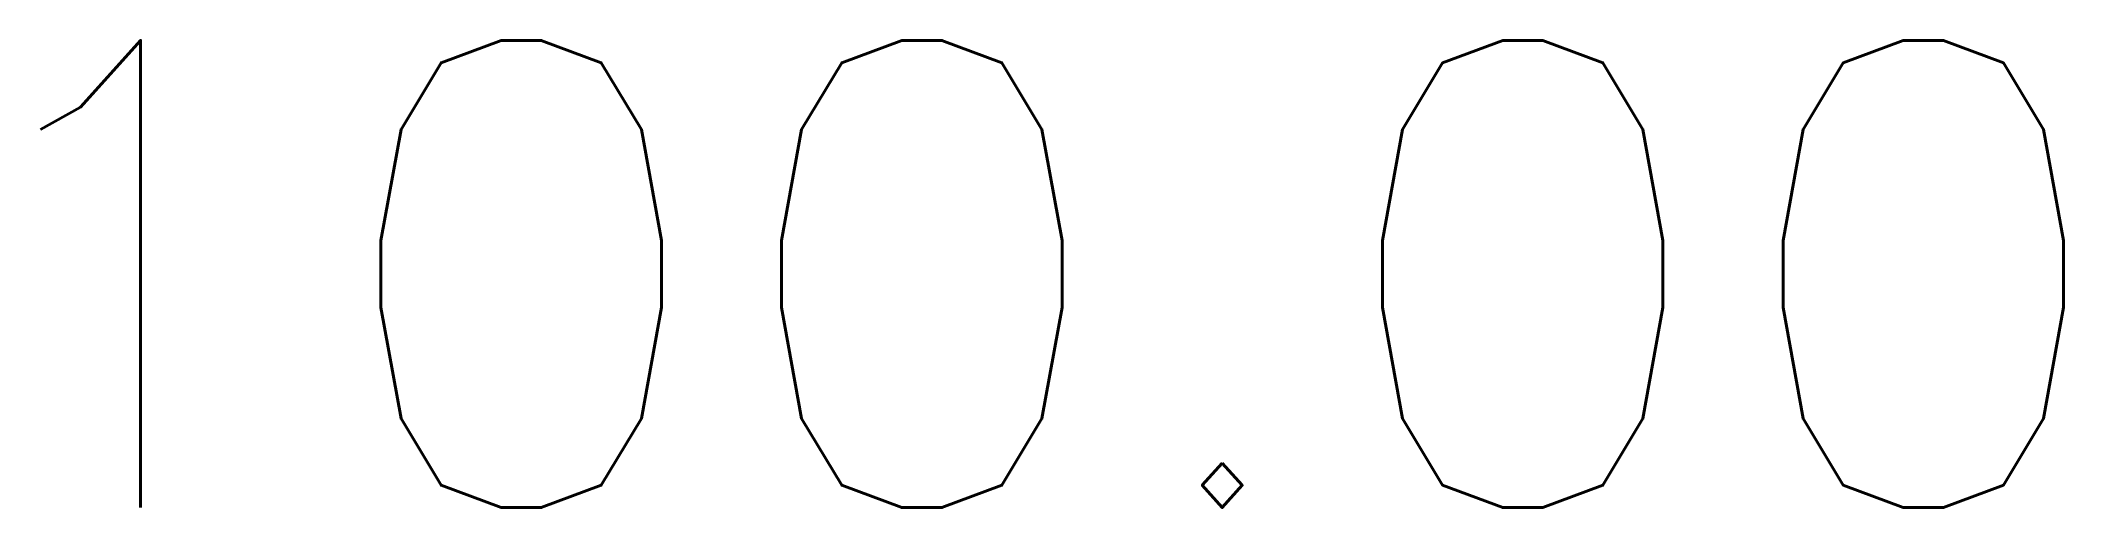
# Model space of a CAD drawing. Extents: x -4.85 to -0.52, y 0 to 1.
import ezdxf
from ezdxf.enums import TextEntityAlignment as Align

# ---------------------------------------------------------------- set-up
doc = ezdxf.new("R2010")
doc.units = 0
doc.header["$MEASUREMENT"] = 0
doc.layers.add('RETICULA', color=1, linetype='CONTINUOUS')
doc.styles.add('ROMANS', font='romans.shx')

msp = doc.modelspace()

# ---------------------------------------------------------------- texts
at = {"layer": 'RETICULA', "color": 6, "style": 'ROMANS'}
msp.add_text('100.00', height=1, dxfattribs=at).set_placement((-0.3915, 0), align=Align.RIGHT)

doc.saveas('drawing.dxf')
